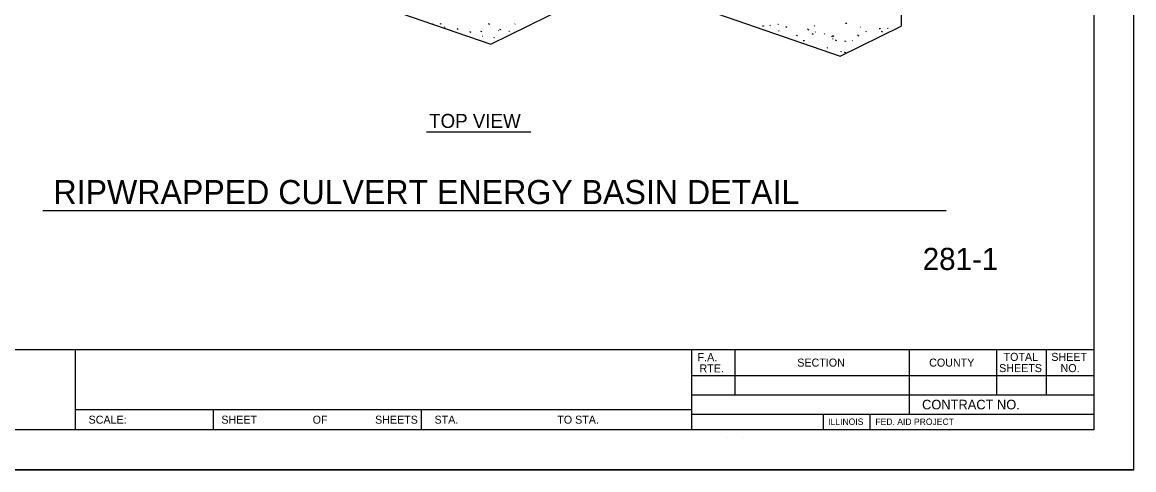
# Model space of a CAD drawing. Extents: x 2039679 to 2054696, y 1636462 to 1637830.
# Drawn here: x 2051098 to 2051792, y 1636462 to 1636741 of the extents above; entities that cross this region are included whole.
import ezdxf

# ---------------------------------------------------------------- set-up
doc = ezdxf.new("R2010")
doc.units = 0
for name, color, linetype in [('DR_Pr_Aggregate_Ditch', 7, 'Continuous'), ('HS_Miscellaneous', 7, 'Continuous'), ('HS_Title', 7, 'Continuous'), ('SH_General_Details', 7, 'Continuous'), ('SH_Printer_Plotting_Border', 7, 'Continuous')]:
    doc.layers.add(name, color=color, linetype=linetype)

msp = doc.modelspace()

# ---------------------------------------------------------------- linework, layer by layer
at = {"layer": 'DR_Pr_Aggregate_Ditch'}
for p, q in [((2051646.63, 1637248.3), (2051646.63, 1636738.6)), ((2051187.71, 1636797.2), (2051390.21, 1636727.2)), ((2051390.21, 1636727.2), (2051471.46, 1636767.2)), ((2051471.46, 1636767.2), (2051608.5, 1636719.83)), ((2051608.5, 1636719.83), (2051646.63, 1636738.6))]:
    msp.add_line(p, q, dxfattribs=at)
for points in [[(2051353.57, 1636739.69), (2051353.8, 1636739.93), (2051354.04, 1636739.69)], [(2051358.44, 1636740.1), (2051359.09, 1636740.04), (2051359.14, 1636739.81)], [(2051388.61, 1636740.16), (2051389.08, 1636739.93), (2051389.43, 1636739.69)], [(2051405.34, 1636739.81), (2051405.58, 1636739.99)], [(2051569.46, 1636739.57), (2051569.7, 1636739.81), (2051569.93, 1636739.57)], [(2051611.9, 1636740.46), (2051612.55, 1636740.4), (2051612.6, 1636740.16)], [(2051361.43, 1636737.93), (2051361.67, 1636738.1)], [(2051369, 1636736.99), (2051369.47, 1636736.76), (2051369.82, 1636736.52)], [(2051376.99, 1636735.23), (2051377.46, 1636735), (2051377.81, 1636734.76)], [(2051383.92, 1636735.29), (2051384.56, 1636735.23), (2051384.62, 1636735)], [(2051384.91, 1636732.18), (2051385.15, 1636732.35)], [(2051395.13, 1636735.58), (2051395.36, 1636735.76)], [(2051395.77, 1636736.58), (2051396.42, 1636736.52), (2051396.48, 1636736.29)], [(2051401.47, 1636735.23), (2051401.7, 1636735.47), (2051401.94, 1636735.23)], [(2051559.95, 1636738.75), (2051560.6, 1636738.69), (2051560.66, 1636738.46)], [(2051564.53, 1636738.75), (2051564.77, 1636738.99), (2051565, 1636738.75)], [(2051569.93, 1636735.47), (2051570.17, 1636735.7), (2051570.4, 1636735.47)], [(2051574.27, 1636738.28), (2051574.74, 1636738.05), (2051575.09, 1636737.81)], [(2051581.08, 1636732.88), (2051581.55, 1636732.65), (2051581.9, 1636732.41)], [(2051588.01, 1636736.76), (2051588.48, 1636736.52), (2051588.83, 1636736.29)], [(2051590.83, 1636733.94), (2051591.3, 1636733.7), (2051591.65, 1636733.47)], [(2051592.24, 1636738.52), (2051592.47, 1636738.75), (2051592.71, 1636738.52)], [(2051592.82, 1636734.7), (2051593.06, 1636734.88)], [(2051598.46, 1636733.59), (2051598.69, 1636733.82), (2051598.93, 1636733.59)], [(2051603.15, 1636732.06), (2051603.39, 1636732.3), (2051603.62, 1636732.06)], [(2051603.74, 1636732.65), (2051604.21, 1636732.41), (2051604.56, 1636732.18)], [(2051619.36, 1636733), (2051619.83, 1636732.77), (2051620.18, 1636732.53)], [(2051621, 1636737.99), (2051621.23, 1636738.17)], [(2051624.52, 1636734.88), (2051624.76, 1636735.11), (2051624.99, 1636734.88)], [(2051632.8, 1636737.05), (2051633.44, 1636736.99), (2051633.5, 1636736.76)], [(2051634.15, 1636735.47), (2051634.62, 1636735.23), (2051634.97, 1636735)], [(2051638.02, 1636737.11), (2051638.26, 1636737.34), (2051638.49, 1636737.11)], [(2051392.07, 1636731.24), (2051392.31, 1636731.47), (2051392.54, 1636731.24)], [(2051585.37, 1636729.65), (2051586.01, 1636729.6), (2051586.07, 1636729.36)], [(2051603.74, 1636730.42), (2051603.98, 1636730.66), (2051604.21, 1636730.42)], [(2051605.38, 1636730.07), (2051605.85, 1636729.83), (2051606.2, 1636729.6)], [(2051611.2, 1636729.3), (2051611.84, 1636729.24), (2051611.9, 1636729.01)], [(2051615.95, 1636729.42), (2051616.19, 1636729.6)], [(2051600.45, 1636724.96), (2051600.69, 1636725.14)], [(2051608.91, 1636722.55), (2051609.14, 1636722.79), (2051609.38, 1636722.55)], [(2051611.02, 1636722.55), (2051611.49, 1636722.32), (2051611.84, 1636722.08)]]:
    msp.add_lwpolyline(points, dxfattribs=at)
at = {"layer": 'HS_Title'}
for p, q in [((2051350.2, 1636672.61), (2051415.37, 1636672.61)), ((2051110.52, 1636623.58), (2051674.76, 1636623.58))]:
    msp.add_line(p, q, dxfattribs=at)
at = {"layer": 'SH_General_Details'}
for p, q in [((2051791.88, 1636461.72), (2051791.88, 1637561.72)), ((2050191.88, 1636536.72), (2051766.88, 1636536.72)), ((2051130.59, 1636536.72), (2051130.59, 1636486.72)), ((2051515.59, 1636536.72), (2051515.59, 1636486.72)), ((2051542.6, 1636536.72), (2051542.6, 1636508.46)), ((2051651.6, 1636536.72), (2051651.6, 1636496.46)), ((2051706.2, 1636536.72), (2051706.2, 1636508.46)), ((2051737.24, 1636536.72), (2051737.24, 1636508.46)), ((2051515.59, 1636520.46), (2051766.88, 1636520.46)), ((2051515.59, 1636508.46), (2051766.88, 1636508.46)), ((2051130.59, 1636499.22), (2051515.59, 1636499.22)), ((2051216.88, 1636499.22), (2051216.88, 1636486.72)), ((2051346.88, 1636499.22), (2051346.88, 1636486.72)), ((2051515.59, 1636496.46), (2051766.88, 1636496.46)), ((2051597.95, 1636496.46), (2051597.95, 1636486.72)), ((2051626.95, 1636496.46), (2051626.95, 1636486.72)), ((2051537.6, 1636481.72), (2051537.6, 1636481.72)), ((2051547.6, 1636481.72), (2051547.6, 1636481.72)), ((2051766.88, 1636481.72), (2051766.88, 1636481.72)), ((2051791.88, 1636461.72), (2050091.88, 1636461.72))]:
    msp.add_line(p, q, dxfattribs=at)
msp.add_lwpolyline([(2050191.88, 1637536.72), (2051766.88, 1637536.72), (2051766.88, 1636486.72), (2050191.88, 1636486.72)], close=True, dxfattribs=at)
at = {"layer": 'SH_Printer_Plotting_Border'}
msp.add_lwpolyline([(2050091.88, 1636461.72), (2051791.88, 1636461.72), (2051791.88, 1637561.72), (2050091.88, 1637561.72)], close=True, dxfattribs=at)

# ---------------------------------------------------------------- texts
at = {"layer": 'HS_Miscellaneous'}
msp.add_text('281-1', height=13.8, dxfattribs=at).set_placement((2051660.05, 1636586.37))
at = {"layer": 'HS_Title'}
msp.add_text('TOP VIEW', height=8.75, dxfattribs=at).set_placement((2051351.76, 1636675.01))
msp.add_text('RIPWRAPPED CULVERT ENERGY BASIN DETAIL', height=15, rotation=0.00408, dxfattribs=at).set_placement((2051117.1, 1636627.5))
at = {"layer": 'SH_General_Details'}
for s, height, p in [('F.A.  ', 5, (2051519.45, 1636529.47)), ('SECTION', 4.999, (2051581.7, 1636526.08)), ('COUNTY', 4.999, (2051664.1, 1636526.08)), ('TOTAL', 4.999, (2051710.55, 1636529.65)), ('SHEET', 4.999, (2051740.38, 1636529.65)), ('RTE.', 5, (2051520.61, 1636522.47)), ('SHEETS', 4.999, (2051707.8, 1636522.65)), ('NO.', 4.999, (2051746.14, 1636522.65)), ('CONTRACT NO.      ', 6, (2051659.65, 1636499.39)), ('SCALE:          ', 5, (2051139.05, 1636490.47)), ('SHEET', 5, (2051221.98, 1636490.47)), ('OF', 5, (2051279.02, 1636490.47)), ('SHEETS', 5, (2051317.98, 1636490.47)), ('STA.', 5, (2051355.13, 1636490.47)), ('TO STA.', 5, (2051431.79, 1636490.47)), ('ILLINOIS', 4, (2051600.99, 1636489.69)), ('FED. AID PROJECT', 4, (2051630.51, 1636489.69))]:
    msp.add_text(s, height=height, dxfattribs=at).set_placement(p)

doc.saveas('drawing.dxf')
